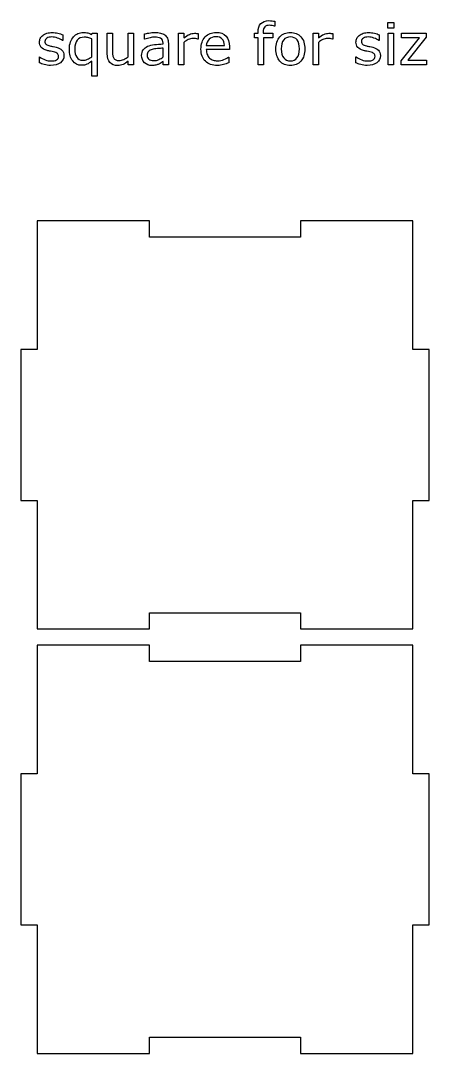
# Model space of a CAD drawing. Extents: x 0 to 15, y 10.5 to 18.
# Drawn here: x 6.02 to 8.98, y 10.51 to 17.98 of the extents above; entities that cross this region are included whole.
import ezdxf

# ---------------------------------------------------------------- set-up
doc = ezdxf.new("R2010")
doc.units = 0
doc.layers.get('0').update_dxf_attribs({"linetype": 'CONTINUOUS'})

msp = doc.modelspace()

# ---------------------------------------------------------------- linework, layer by layer
at = {"color": 7}
for p, q in [((7.85929, 17.945923), (7.857254, 17.945923)), ((7.859289, 17.980917), (7.85929, 17.945923)), ((8.675734, 17.931682), (8.675734, 17.971354)), ((8.675734, 17.971354), (8.718865, 17.971354)), ((8.718865, 17.971354), (8.718865, 17.931682)), ((6.327313, 17.88204), (6.327313, 17.841146)), ((6.537069, 17.883871), (6.53951, 17.893637)), ((6.53951, 17.893637), (6.575317, 17.893637)), ((6.575317, 17.893637), (6.575318, 17.582562)), ((6.648967, 17.746135), (6.648967, 17.893637)), ((6.648967, 17.893637), (6.687215, 17.893637)), ((6.687215, 17.893637), (6.687215, 17.764242)), ((6.800739, 17.723959), (6.800739, 17.893637)), ((6.800739, 17.893637), (6.838987, 17.893637)), ((6.838987, 17.893637), (6.838989, 17.666383)), ((6.917926, 17.849895), (6.917926, 17.888754)), ((7.164507, 17.666383), (7.164507, 17.893637)), ((7.164507, 17.893637), (7.202756, 17.893637)), ((7.202756, 17.893637), (7.202756, 17.860068)), ((7.306312, 17.891195), (7.306313, 17.851929)), ((7.713212, 17.861492), (7.713212, 17.893637)), ((7.713212, 17.893637), (7.73905, 17.893637)), ((7.73905, 17.861492), (7.713212, 17.861492)), ((7.73905, 17.893637), (7.73905, 17.901164)), ((7.73905, 17.666383), (7.73905, 17.861492)), ((7.776078, 17.901368), (7.776078, 17.893637)), ((7.776078, 17.893637), (7.845047, 17.893637)), ((7.845047, 17.861492), (7.777298, 17.861492)), ((7.777298, 17.861492), (7.777298, 17.666383)), ((7.845047, 17.893637), (7.845047, 17.861492)), ((8.136388, 17.666383), (8.136388, 17.893637)), ((8.136388, 17.893637), (8.174636, 17.893637)), ((8.174636, 17.893637), (8.174636, 17.860068)), ((8.278193, 17.891195), (8.278193, 17.851929)), ((8.61409, 17.88204), (8.61409, 17.841146)), ((8.718865, 17.931682), (8.675734, 17.931682)), ((8.678176, 17.666383), (8.678176, 17.893637)), ((8.678176, 17.893637), (8.716424, 17.893637)), ((8.716424, 17.893637), (8.716424, 17.666383)), ((8.77339, 17.694663), (8.905836, 17.861695)), ((8.776238, 17.861695), (8.776238, 17.893637)), ((8.776238, 17.893637), (8.953443, 17.893637)), ((8.905836, 17.861695), (8.776238, 17.861695)), ((8.953443, 17.866374), (8.820387, 17.698732)), ((8.953443, 17.893637), (8.953443, 17.866374)), ((6.327313, 17.841146), (6.325278, 17.841146)), ((6.537069, 17.724163), (6.537069, 17.852743)), ((6.919962, 17.849895), (6.917926, 17.849895)), ((7.052815, 17.816529), (7.052815, 17.822429)), ((7.090859, 17.820598), (7.09086, 17.666383)), ((7.202756, 17.827719), (7.202756, 17.666383)), ((7.306313, 17.851929), (7.304278, 17.851929)), ((7.36511, 17.805339), (7.495318, 17.805339)), ((7.53255, 17.796794), (7.532549, 17.776043)), ((8.174636, 17.827719), (8.174636, 17.666383)), ((8.278193, 17.851929), (8.276158, 17.851929)), ((8.61409, 17.841146), (8.612055, 17.841146)), ((6.158652, 17.680014), (6.158652, 17.722942)), ((6.158652, 17.722942), (6.160688, 17.722942)), ((6.336264, 17.731894), (6.336264, 17.731894)), ((6.537069, 17.724163), (6.537069, 17.724163)), ((7.052815, 17.722332), (7.052815, 17.785605)), ((7.052815, 17.722332), (7.052815, 17.722332)), ((7.532549, 17.776043), (7.36511, 17.776043)), ((7.526039, 17.721925), (7.528074, 17.721925)), ((7.528074, 17.721925), (7.528074, 17.680218)), ((8.037715, 17.779908), (8.037715, 17.779908)), ((8.077185, 17.779908), (8.077185, 17.779908)), ((8.445429, 17.680014), (8.445429, 17.722942)), ((8.445429, 17.722942), (8.447465, 17.722942)), ((8.623041, 17.731894), (8.623041, 17.731894)), ((6.537069, 17.582562), (6.537069, 17.692018)), ((6.80074, 17.666383), (6.80074, 17.691611)), ((6.838989, 17.666383), (6.80074, 17.666383)), ((7.052815, 17.666383), (7.052815, 17.690594)), ((7.09086, 17.666383), (7.052815, 17.666383)), ((7.202756, 17.666383), (7.164507, 17.666383)), ((7.777298, 17.666383), (7.73905, 17.666383)), ((8.174636, 17.666383), (8.136388, 17.666383)), ((8.716424, 17.666383), (8.678176, 17.666383)), ((8.77339, 17.666383), (8.77339, 17.694663)), ((8.956902, 17.666383), (8.77339, 17.666383)), ((8.820387, 17.698732), (8.956902, 17.698732)), ((8.956902, 17.698732), (8.956902, 17.666383)), ((6.575318, 17.582562), (6.537069, 17.582562))]:
    msp.add_line(p, q, dxfattribs=at)
at = {"color": 1}
for p, q in [((6.141732, 16.535433), (6.141732, 15.604803)), ((6.954252, 16.535433), (6.141732, 16.535433)), ((6.954252, 16.417323), (6.954252, 16.535433)), ((8.858268, 16.535433), (8.045748, 16.535433)), ((8.045748, 16.535433), (8.045748, 16.417323)), ((8.858268, 15.604803), (8.858268, 16.535433)), ((8.045748, 16.417323), (6.954252, 16.417323)), ((6.141732, 15.604803), (6.023622, 15.604803)), ((6.023622, 15.604803), (6.023622, 14.513307)), ((8.976378, 15.604803), (8.858268, 15.604803)), ((8.976378, 14.513307), (8.976378, 15.604803)), ((6.023622, 14.513307), (6.141732, 14.513307)), ((6.141732, 14.513307), (6.141732, 13.582677)), ((8.858268, 13.582677), (8.858268, 14.513307)), ((8.858268, 14.513307), (8.976378, 14.513307)), ((6.954252, 13.582677), (6.954252, 13.700787)), ((6.954252, 13.700787), (8.045748, 13.700787)), ((8.045748, 13.700787), (8.045748, 13.582677)), ((6.141732, 13.582677), (6.954252, 13.582677)), ((8.045748, 13.582677), (8.858268, 13.582677)), ((6.141732, 13.464567), (6.141732, 12.533937)), ((6.954252, 13.464567), (6.141732, 13.464567)), ((6.954252, 13.346457), (6.954252, 13.464567)), ((8.858268, 13.464567), (8.045748, 13.464567)), ((8.045748, 13.464567), (8.045748, 13.346457)), ((8.858268, 12.533937), (8.858268, 13.464567)), ((8.045748, 13.346457), (6.954252, 13.346457)), ((6.141732, 12.533937), (6.023622, 12.533937)), ((6.023622, 12.533937), (6.023622, 11.442441)), ((8.976378, 12.533937), (8.858268, 12.533937)), ((8.976378, 11.442441), (8.976378, 12.533937)), ((6.023622, 11.442441), (6.141732, 11.442441)), ((6.141732, 11.442441), (6.141732, 10.511811)), ((8.858268, 10.511811), (8.858268, 11.442441)), ((8.858268, 11.442441), (8.976378, 11.442441)), ((6.954252, 10.511811), (6.954252, 10.629921)), ((6.954252, 10.629921), (8.045748, 10.629921)), ((8.045748, 10.629921), (8.045748, 10.511811)), ((6.141732, 10.511811), (6.954252, 10.511811)), ((8.045748, 10.511811), (8.858268, 10.511811))]:
    msp.add_line(p, q, dxfattribs=at)
at = {"color": 7}
for points in [[(7.73905, 17.901164), (7.73905, 17.928156), (7.745764, 17.94884), (7.759191, 17.963217)], [(7.759191, 17.963217), (7.772619, 17.977729), (7.792015, 17.984986), (7.817378, 17.984986)], [(7.787064, 17.940634), (7.77974, 17.933445), (7.776078, 17.920357), (7.776078, 17.901368)], [(7.822871, 17.95162), (7.80646, 17.95162), (7.794524, 17.947958), (7.787064, 17.940634)], [(7.817378, 17.984986), (7.825923, 17.984986), (7.833586, 17.984579), (7.840368, 17.983765)], [(7.840775, 17.949585), (7.833993, 17.950942), (7.828025, 17.95162), (7.822871, 17.95162)], [(7.840368, 17.983765), (7.847285, 17.982951), (7.853592, 17.982002), (7.859289, 17.980917)], [(7.857254, 17.945923), (7.85305, 17.947144), (7.847556, 17.948365), (7.840775, 17.949585)], [(6.165367, 17.856202), (6.1693, 17.864475), (6.1752, 17.871867), (6.183067, 17.878378)], [(6.183067, 17.878378), (6.190663, 17.884753), (6.200293, 17.889771), (6.211957, 17.893433)], [(6.211957, 17.893433), (6.223757, 17.897231), (6.236914, 17.89913), (6.251426, 17.89913)], [(6.248577, 17.866781), (6.234607, 17.866781), (6.222807, 17.864069), (6.213176, 17.858643)], [(6.289674, 17.859254), (6.275704, 17.864272), (6.262005, 17.866781), (6.248577, 17.866781)], [(6.251426, 17.89913), (6.26499, 17.89913), (6.278689, 17.897434), (6.292523, 17.894043)], [(6.292523, 17.894043), (6.306493, 17.890788), (6.31809, 17.886787), (6.327313, 17.88204)], [(6.383668, 17.830974), (6.389364, 17.846029), (6.396824, 17.858643), (6.406047, 17.868816)], [(6.406047, 17.868816), (6.414999, 17.878717), (6.425511, 17.88638), (6.437582, 17.891806)], [(6.482544, 17.865561), (6.460436, 17.865561), (6.443618, 17.858033), (6.432089, 17.842978)], [(6.437582, 17.891806), (6.449653, 17.897231), (6.462403, 17.899944), (6.475831, 17.899944)], [(6.475831, 17.899944), (6.488038, 17.899944), (6.49882, 17.898587), (6.508179, 17.895875)], [(6.508993, 17.862712), (6.500855, 17.864611), (6.492039, 17.865561), (6.482544, 17.865561)], [(6.508179, 17.895875), (6.517673, 17.893162), (6.527303, 17.889161), (6.537069, 17.883871)], [(6.537069, 17.852743), (6.52649, 17.85749), (6.517131, 17.860813), (6.508993, 17.862712)], [(6.917926, 17.888754), (6.925386, 17.890788), (6.936169, 17.893026), (6.950275, 17.895468)], [(6.95821, 17.861288), (6.945868, 17.858711), (6.933118, 17.854913), (6.919962, 17.849895)], [(6.950275, 17.895468), (6.964381, 17.897909), (6.978283, 17.89913), (6.991982, 17.89913)], [(6.99178, 17.865357), (6.981743, 17.865357), (6.970553, 17.864001), (6.95821, 17.861288)], [(7.015583, 17.86373), (7.007988, 17.864815), (7.000053, 17.865357), (6.99178, 17.865357)], [(6.991982, 17.89913), (7.007987, 17.89913), (7.021889, 17.897774), (7.033689, 17.895061)], [(7.035115, 17.857423), (7.029689, 17.860542), (7.023179, 17.862644), (7.015583, 17.86373)], [(7.033689, 17.895061), (7.045625, 17.892484), (7.055933, 17.888008), (7.064614, 17.881633)], [(7.064614, 17.881633), (7.073159, 17.875394), (7.079669, 17.867324), (7.084145, 17.857423)], [(7.202756, 17.860068), (7.217947, 17.872275), (7.231307, 17.880887), (7.242835, 17.885906)], [(7.242835, 17.885906), (7.2545, 17.89106), (7.266368, 17.893637), (7.278439, 17.893637)], [(7.278439, 17.893637), (7.285085, 17.893637), (7.2899, 17.893433), (7.292884, 17.893027)], [(7.292884, 17.893027), (7.295868, 17.892755), (7.300344, 17.892145), (7.306312, 17.891195)], [(7.326252, 17.778687), (7.326252, 17.815851), (7.336357, 17.845351), (7.356566, 17.867188)], [(7.356566, 17.867188), (7.376911, 17.889025), (7.403631, 17.899944), (7.436726, 17.899944)], [(7.43469, 17.868409), (7.414209, 17.868409), (7.397865, 17.862373), (7.385658, 17.850302)], [(7.480059, 17.851929), (7.470158, 17.862916), (7.455035, 17.868409), (7.43469, 17.868409)], [(7.436726, 17.899944), (7.467379, 17.899944), (7.490979, 17.890992), (7.507526, 17.873088)], [(7.507526, 17.873088), (7.524209, 17.855185), (7.53255, 17.829753), (7.53255, 17.796794)], [(7.867428, 17.779908), (7.867428, 17.816936), (7.876854, 17.846165), (7.895707, 17.867595)], [(7.895707, 17.867595), (7.914696, 17.889161), (7.940263, 17.899944), (7.972408, 17.899944)], [(7.972408, 17.866985), (7.951656, 17.866985), (7.935516, 17.859796), (7.923987, 17.845419)], [(7.972408, 17.899944), (8.004282, 17.899944), (8.029713, 17.889161), (8.048702, 17.867595)], [(8.020422, 17.845419), (8.008893, 17.859796), (7.992888, 17.866985), (7.972408, 17.866985)], [(8.048702, 17.867595), (8.06769, 17.846165), (8.077185, 17.816936), (8.077185, 17.779908)], [(8.174636, 17.860068), (8.189827, 17.872275), (8.203187, 17.880887), (8.214716, 17.885906)], [(8.214716, 17.885906), (8.22638, 17.89106), (8.238248, 17.893637), (8.25032, 17.893637)], [(8.25032, 17.893637), (8.256966, 17.893637), (8.261781, 17.893433), (8.264765, 17.893027)], [(8.264765, 17.893027), (8.267749, 17.892755), (8.272225, 17.892145), (8.278193, 17.891195)], [(8.452144, 17.856202), (8.456077, 17.864475), (8.461977, 17.871867), (8.469844, 17.878378)], [(8.469844, 17.878378), (8.47744, 17.884753), (8.48707, 17.889771), (8.498734, 17.893433)], [(8.498734, 17.893433), (8.510534, 17.897231), (8.523691, 17.89913), (8.538203, 17.89913)], [(8.535354, 17.866781), (8.521384, 17.866781), (8.509584, 17.864069), (8.499954, 17.858643)], [(8.576451, 17.859254), (8.562481, 17.864272), (8.548782, 17.866781), (8.535354, 17.866781)], [(8.538203, 17.89913), (8.551767, 17.89913), (8.565466, 17.897434), (8.5793, 17.894043)], [(8.5793, 17.894043), (8.59327, 17.890788), (8.604867, 17.886787), (8.61409, 17.88204)], [(6.15967, 17.829753), (6.15967, 17.839112), (6.161569, 17.847928), (6.165367, 17.856202)], [(6.172081, 17.791912), (6.163807, 17.80222), (6.15967, 17.814834), (6.15967, 17.829753)], [(6.214602, 17.768718), (6.194664, 17.774008), (6.18049, 17.781739), (6.172081, 17.791912)], [(6.213176, 17.858643), (6.203546, 17.853353), (6.198731, 17.845419), (6.198731, 17.83484)], [(6.198731, 17.83484), (6.198731, 17.825481), (6.201648, 17.818428), (6.20748, 17.813681)], [(6.20748, 17.813681), (6.213177, 17.808934), (6.2224, 17.805068), (6.235149, 17.802084)], [(6.235149, 17.802084), (6.242202, 17.800457), (6.250069, 17.798829), (6.258749, 17.797201)], [(6.258749, 17.797201), (6.267565, 17.795574), (6.27489, 17.794082), (6.280722, 17.792725)], [(6.280722, 17.792725), (6.29849, 17.788656), (6.312189, 17.781671), (6.321819, 17.77177)], [(6.325278, 17.841146), (6.315512, 17.848335), (6.303644, 17.854371), (6.289674, 17.859254)], [(6.375326, 17.779298), (6.375326, 17.798829), (6.378107, 17.816054), (6.383668, 17.830974)], [(6.432089, 17.842978), (6.42056, 17.828058), (6.414796, 17.807442), (6.414796, 17.781129)], [(6.908772, 17.774008), (6.916232, 17.784723), (6.926811, 17.793132), (6.94051, 17.799236)], [(6.94051, 17.799236), (6.954345, 17.805339), (6.97096, 17.809476), (6.990356, 17.811646)], [(6.990356, 17.811646), (7.009751, 17.813816), (7.030571, 17.815444), (7.052815, 17.816529)], [(7.048135, 17.843995), (7.045151, 17.849691), (7.040811, 17.854167), (7.035115, 17.857423)], [(7.052815, 17.822429), (7.052815, 17.83111), (7.051255, 17.838298), (7.048135, 17.843995)], [(7.084145, 17.857423), (7.088621, 17.847521), (7.090859, 17.835247), (7.090859, 17.820598)], [(7.234494, 17.847861), (7.223508, 17.842706), (7.212928, 17.835993), (7.202756, 17.827719)], [(7.268674, 17.855795), (7.256874, 17.855795), (7.24548, 17.85315), (7.234494, 17.847861)], [(7.287594, 17.854778), (7.282305, 17.855456), (7.275998, 17.855795), (7.268674, 17.855795)], [(7.304278, 17.851929), (7.298581, 17.853286), (7.29302, 17.854235), (7.287594, 17.854778)], [(7.385658, 17.850302), (7.373587, 17.83823), (7.366738, 17.823243), (7.36511, 17.805339)], [(7.495318, 17.805339), (7.495187, 17.825413), (7.490101, 17.840943), (7.480059, 17.851929)], [(7.923987, 17.845419), (7.912594, 17.831177), (7.906897, 17.80934), (7.906897, 17.779908)], [(8.037715, 17.779908), (8.037715, 17.80934), (8.031951, 17.831177), (8.020422, 17.845419)], [(8.206374, 17.847861), (8.195388, 17.842706), (8.184809, 17.835993), (8.174636, 17.827719)], [(8.240554, 17.855795), (8.228754, 17.855795), (8.217361, 17.85315), (8.206374, 17.847861)], [(8.259475, 17.854778), (8.254185, 17.855456), (8.247878, 17.855795), (8.240554, 17.855795)], [(8.276158, 17.851929), (8.270461, 17.853286), (8.2649, 17.854235), (8.259475, 17.854778)], [(8.446447, 17.829753), (8.446447, 17.839112), (8.448346, 17.847928), (8.452144, 17.856202)], [(8.458858, 17.791912), (8.450584, 17.80222), (8.446447, 17.814834), (8.446447, 17.829753)], [(8.501379, 17.768718), (8.481441, 17.774008), (8.467267, 17.781739), (8.458858, 17.791912)], [(8.499954, 17.858643), (8.490324, 17.853353), (8.485509, 17.845419), (8.485509, 17.83484)], [(8.485509, 17.83484), (8.485509, 17.825481), (8.488425, 17.818428), (8.494257, 17.813681)], [(8.494257, 17.813681), (8.499954, 17.808934), (8.509177, 17.805068), (8.521926, 17.802084)], [(8.521926, 17.802084), (8.528979, 17.800457), (8.536846, 17.798829), (8.545527, 17.797201)], [(8.545527, 17.797201), (8.554343, 17.795574), (8.561667, 17.794082), (8.567499, 17.792725)], [(8.567499, 17.792725), (8.585267, 17.788656), (8.598966, 17.781671), (8.608596, 17.77177)], [(8.612055, 17.841146), (8.602289, 17.848335), (8.590421, 17.854371), (8.576451, 17.859254)], [(6.160688, 17.722942), (6.172759, 17.713855), (6.186187, 17.706598), (6.200971, 17.701173)], [(6.238406, 17.763429), (6.229725, 17.765056), (6.22179, 17.766819), (6.214602, 17.768718)], [(6.259768, 17.759156), (6.254343, 17.760377), (6.247222, 17.761801), (6.238406, 17.763429)], [(6.289471, 17.747356), (6.284317, 17.751968), (6.274416, 17.755901), (6.259768, 17.759156)], [(6.282961, 17.701376), (6.292455, 17.706802), (6.297202, 17.715347), (6.297202, 17.727011)], [(6.297202, 17.727011), (6.297202, 17.735963), (6.294625, 17.742745), (6.289471, 17.747356)], [(6.336264, 17.731894), (6.336264, 17.711142), (6.327651, 17.69412), (6.310426, 17.680828)], [(6.321819, 17.77177), (6.331449, 17.761733), (6.336264, 17.748441), (6.336264, 17.731894)], [(6.399333, 17.693035), (6.383329, 17.713923), (6.375326, 17.742677), (6.375326, 17.779298)], [(6.414796, 17.781129), (6.414796, 17.754545), (6.419407, 17.734064), (6.42863, 17.719687)], [(6.42863, 17.719687), (6.437989, 17.705446), (6.452638, 17.698325), (6.472576, 17.698325)], [(6.505941, 17.705446), (6.517063, 17.710328), (6.527439, 17.716567), (6.537069, 17.724163)], [(6.668905, 17.681845), (6.655613, 17.696494), (6.648967, 17.717924), (6.648967, 17.746135)], [(6.687215, 17.764242), (6.687215, 17.752714), (6.687757, 17.742812), (6.688841, 17.734539)], [(6.688841, 17.734539), (6.689925, 17.726401), (6.692231, 17.719416), (6.695758, 17.713583)], [(6.695758, 17.713583), (6.69942, 17.707616), (6.704168, 17.703275), (6.71, 17.700563)], [(6.76778, 17.704225), (6.77958, 17.709379), (6.790566, 17.715957), (6.800739, 17.723959)], [(6.897786, 17.732301), (6.897786, 17.749526), (6.901448, 17.763429), (6.908772, 17.774008)], [(6.919148, 17.680421), (6.904907, 17.693984), (6.897786, 17.711278), (6.897786, 17.732301)], [(6.947428, 17.762004), (6.940646, 17.755494), (6.937255, 17.746474), (6.937255, 17.734945)], [(6.937255, 17.734945), (6.937255, 17.721925), (6.941188, 17.712091), (6.949055, 17.705445)], [(6.97408, 17.776653), (6.963093, 17.773533), (6.954209, 17.76865), (6.947428, 17.762004)], [(7.011514, 17.782553), (6.995781, 17.781196), (6.983303, 17.77923), (6.97408, 17.776653)], [(7.052815, 17.785605), (7.04115, 17.784926), (7.027383, 17.783909), (7.011514, 17.782553)], [(7.02189, 17.703411), (7.033012, 17.7087), (7.04332, 17.715007), (7.052815, 17.722332)], [(7.357991, 17.691611), (7.336832, 17.712091), (7.326252, 17.741117), (7.326252, 17.778687)], [(7.36511, 17.776043), (7.36511, 17.762072), (7.367212, 17.749865), (7.371417, 17.739422)], [(7.371417, 17.739422), (7.375622, 17.729113), (7.381386, 17.720636), (7.38871, 17.71399)], [(7.38871, 17.71399), (7.395763, 17.70748), (7.404105, 17.702597), (7.413735, 17.699342)], [(7.49247, 17.703614), (7.508203, 17.709854), (7.519393, 17.715957), (7.526039, 17.721925)], [(7.895707, 17.692221), (7.876854, 17.713651), (7.867428, 17.74288), (7.867428, 17.779908)], [(7.906897, 17.779908), (7.906897, 17.751425), (7.912661, 17.729792), (7.92419, 17.715008)], [(7.92419, 17.715008), (7.935719, 17.700359), (7.951792, 17.693035), (7.972408, 17.693035)], [(7.972408, 17.693035), (7.992753, 17.693035), (8.00869, 17.700291), (8.020219, 17.714804)], [(8.020219, 17.714804), (8.031883, 17.729453), (8.037715, 17.751154), (8.037715, 17.779908)], [(8.077185, 17.779908), (8.077185, 17.74288), (8.06769, 17.713651), (8.048702, 17.692221)], [(8.447465, 17.722942), (8.459536, 17.713855), (8.472964, 17.706598), (8.487748, 17.701173)], [(8.525183, 17.763429), (8.516502, 17.765056), (8.508567, 17.766819), (8.501379, 17.768718)], [(8.546545, 17.759156), (8.541119, 17.760377), (8.533999, 17.761801), (8.525183, 17.763429)], [(8.576248, 17.747356), (8.571094, 17.751968), (8.561193, 17.755901), (8.546545, 17.759156)], [(8.569738, 17.701376), (8.579232, 17.706802), (8.58398, 17.715347), (8.58398, 17.727011)], [(8.58398, 17.727011), (8.58398, 17.735963), (8.581402, 17.742745), (8.576248, 17.747356)], [(8.623041, 17.731894), (8.623041, 17.711142), (8.614428, 17.69412), (8.597203, 17.680828)], [(8.608596, 17.77177), (8.618226, 17.761733), (8.623041, 17.748441), (8.623041, 17.731894)], [(6.193849, 17.66679), (6.179879, 17.670859), (6.168147, 17.675267), (6.158652, 17.680014)], [(6.240236, 17.66089), (6.223417, 17.66089), (6.207955, 17.662857), (6.193849, 17.66679)], [(6.200971, 17.701173), (6.215755, 17.695883), (6.229928, 17.693238), (6.243492, 17.693238)], [(6.310426, 17.680828), (6.293336, 17.667536), (6.26994, 17.66089), (6.240236, 17.66089)], [(6.243492, 17.693238), (6.26031, 17.693238), (6.273467, 17.695951), (6.282961, 17.701376)], [(6.464031, 17.661907), (6.43704, 17.661907), (6.415474, 17.672283), (6.399333, 17.693035)], [(6.501872, 17.669231), (6.490208, 17.664349), (6.477594, 17.661907), (6.464031, 17.661907)], [(6.472576, 17.698325), (6.483697, 17.698325), (6.494819, 17.700698), (6.505941, 17.705446)], [(6.537069, 17.692018), (6.525269, 17.681845), (6.513537, 17.67425), (6.501872, 17.669231)], [(6.72465, 17.660076), (6.700778, 17.660076), (6.682197, 17.667332), (6.668905, 17.681845)], [(6.71, 17.700563), (6.715832, 17.69785), (6.724309, 17.696494), (6.735431, 17.696494)], [(6.763712, 17.668214), (6.751912, 17.662789), (6.738891, 17.660076), (6.72465, 17.660076)], [(6.735431, 17.696494), (6.745332, 17.696494), (6.756115, 17.699071), (6.76778, 17.704225)], [(6.80074, 17.691611), (6.787855, 17.681438), (6.775512, 17.673639), (6.763712, 17.668214)], [(6.971231, 17.660076), (6.950751, 17.660076), (6.93339, 17.666858), (6.919148, 17.680421)], [(6.949055, 17.705445), (6.956922, 17.698935), (6.968925, 17.69568), (6.985066, 17.69568)], [(7.000324, 17.663331), (6.992051, 17.661161), (6.982353, 17.660076), (6.971231, 17.660076)], [(6.985066, 17.69568), (6.998493, 17.69568), (7.010768, 17.698257), (7.02189, 17.703411)], [(7.022297, 17.671062), (7.015922, 17.667943), (7.008598, 17.665366), (7.000324, 17.663331)], [(7.03898, 17.680828), (7.033283, 17.676759), (7.027722, 17.673504), (7.022297, 17.671062)], [(7.052815, 17.690594), (7.049424, 17.688288), (7.044812, 17.685033), (7.03898, 17.680828)], [(7.446288, 17.661093), (7.408582, 17.661093), (7.379149, 17.671266), (7.357991, 17.691611)], [(7.413735, 17.699342), (7.4235, 17.696087), (7.434215, 17.694459), (7.44588, 17.694459)], [(7.44588, 17.694459), (7.461342, 17.694459), (7.476872, 17.697511), (7.49247, 17.703614)], [(7.488605, 17.666586), (7.475178, 17.662924), (7.461072, 17.661093), (7.446288, 17.661093)], [(7.528074, 17.680218), (7.515189, 17.674792), (7.502033, 17.670249), (7.488605, 17.666586)], [(7.972408, 17.660076), (7.940263, 17.660076), (7.914696, 17.670791), (7.895707, 17.692221)], [(8.048702, 17.692221), (8.029713, 17.670791), (8.004282, 17.660076), (7.972408, 17.660076)], [(8.480626, 17.66679), (8.466656, 17.670859), (8.454923, 17.675267), (8.445429, 17.680014)], [(8.527012, 17.66089), (8.510194, 17.66089), (8.494732, 17.662857), (8.480626, 17.66679)], [(8.487748, 17.701173), (8.502532, 17.695883), (8.516705, 17.693238), (8.530269, 17.693238)], [(8.597203, 17.680828), (8.580113, 17.667536), (8.556716, 17.66089), (8.527012, 17.66089)], [(8.530269, 17.693238), (8.547087, 17.693238), (8.560244, 17.695951), (8.569738, 17.701376)]]:
    msp.add_open_spline(points, degree=3, dxfattribs=at)

doc.saveas('drawing.dxf')
